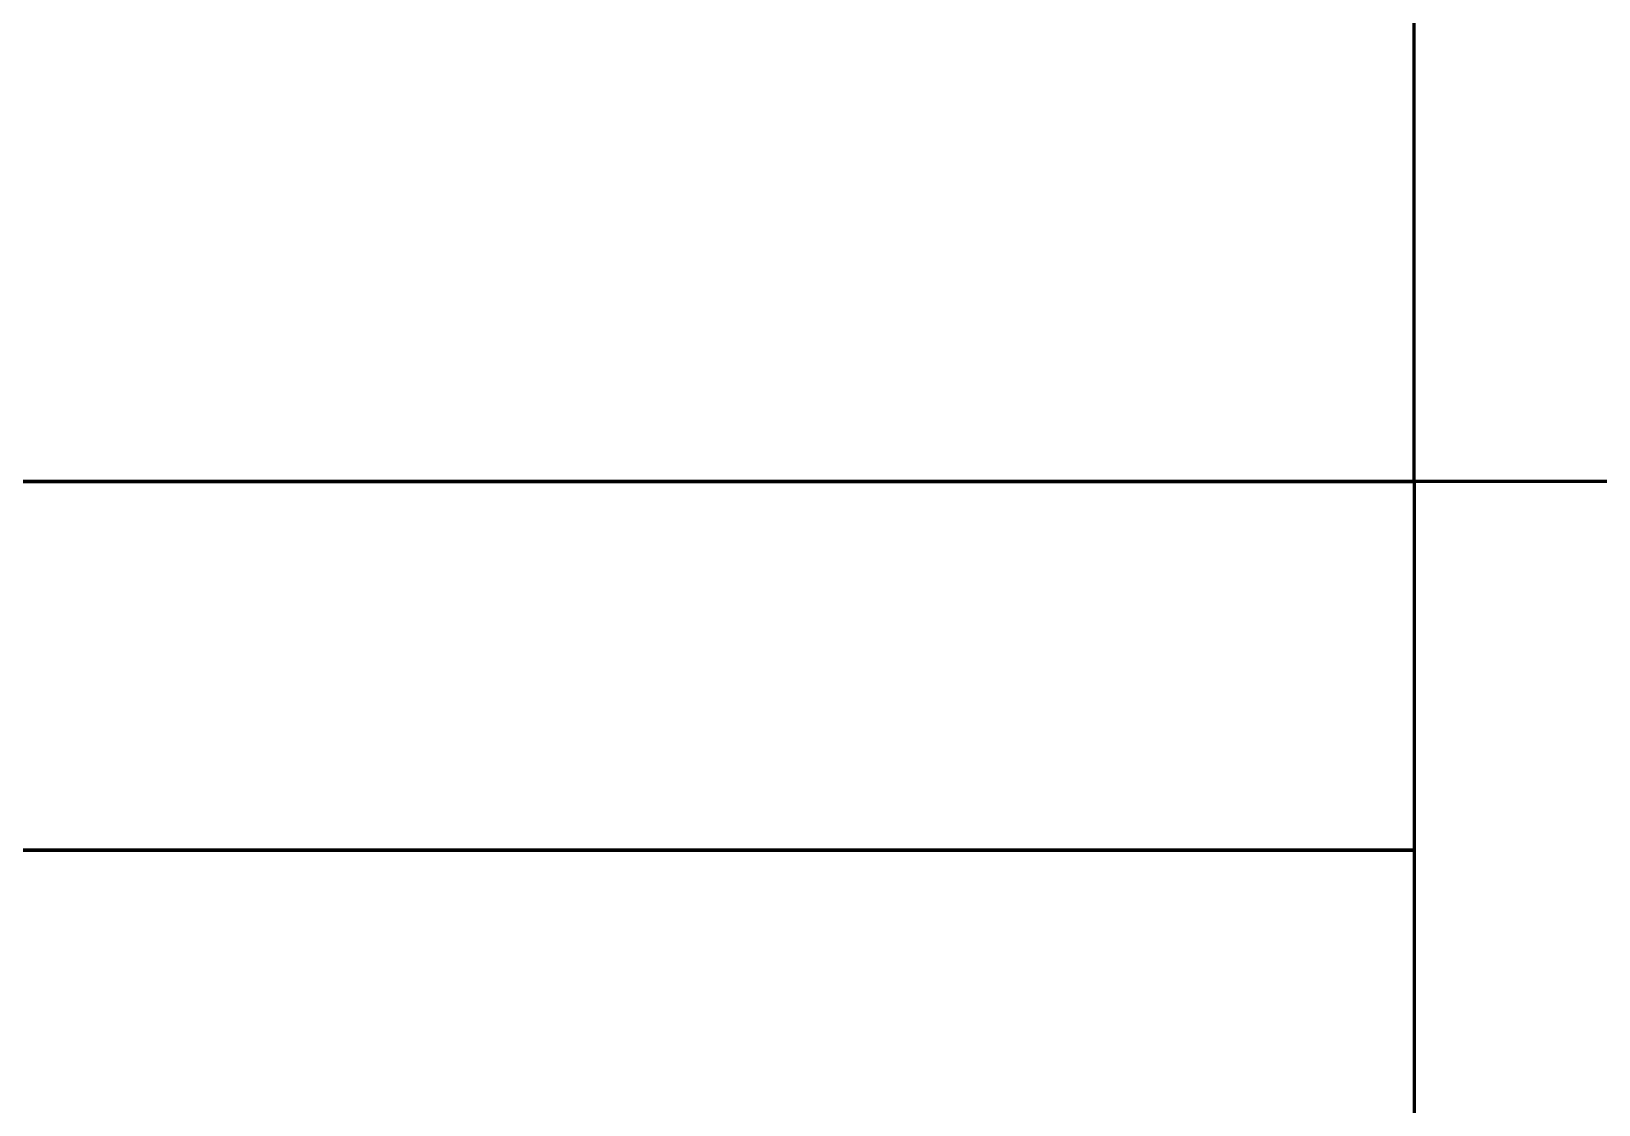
# Model space of a CAD drawing. Extents: x 0 to 297, y 0 to 292.
# Drawn here: x 170.991 to 173.116, y 102.94 to 104.396 of the extents above; entities that cross this region are included whole.
import ezdxf

# ---------------------------------------------------------------- set-up
doc = ezdxf.new("R2010")
doc.units = 0
doc.header["$MEASUREMENT"] = 0
doc.linetypes.add('K5LT_BASIC', pattern=[0])
doc.layers.add('Системный слой', color=7, linetype='Continuous')

# ---------------------------------------------------------------- blocks, each defined once
blk = doc.blocks.new('*U')
at = {"layer": 'Системный слой', "linetype": 'K5LT_BASIC', "lineweight": 60}
for p, q in [((172.8664, 103.7852), (172.8664, 107.7852)), ((168.8664, 103.7852), (172.8664, 103.7852)), ((172.8664, 103.7852), (172.8664, 103.2852)), ((173.3664, 103.7852), (172.8664, 103.7852)), ((168.8664, 103.2852), (172.8664, 103.2852)), ((172.8664, 103.2852), (168.8664, 103.2852)), ((172.8664, 103.2852), (172.8664, 102.7852))]:
    blk.add_line(p, q, dxfattribs=at)

msp = doc.modelspace()

# ---------------------------------------------------------------- linework, layer by layer
at = {"layer": 'Системный слой', "linetype": 'K5LT_BASIC', "lineweight": 60}
for p, q in [((172.8664, 103.7852), (172.8664, 107.7855)), ((172.8664, 103.7852), (168.8664, 103.7852)), ((175.8664, 103.7852), (172.8664, 103.7852)), ((172.8664, 103.7852), (172.8664, 98.7852)), ((168.8664, 103.2852), (171.8664, 103.2852)), ((168.8664, 103.2852), (172.8664, 103.2852))]:
    msp.add_line(p, q, dxfattribs=at)

# ---------------------------------------------------------------- block references
at = {"layer": 'Системный слой'}
msp.add_blockref('*U', (0, 0), dxfattribs=at)
msp.add_blockref('*U', (0, 0), dxfattribs=at)
msp.add_blockref('*U', (0, 0), dxfattribs=at)
msp.add_blockref('*U', (0, 0), dxfattribs=at)
msp.add_blockref('*U', (0, 0), dxfattribs=at)
msp.add_blockref('*U', (0, 0), dxfattribs=at)
msp.add_blockref('*U', (0, 0), dxfattribs=at)
msp.add_blockref('*U', (0, 0), dxfattribs=at)
msp.add_blockref('*U', (0, 0), dxfattribs=at)
msp.add_blockref('*U', (0, 0), dxfattribs=at)
msp.add_blockref('*U', (0, 0), dxfattribs=at)
msp.add_blockref('*U', (0, 0), dxfattribs=at)
msp.add_blockref('*U', (0, 0), dxfattribs=at)
msp.add_blockref('*U', (0, 0), dxfattribs=at)
msp.add_blockref('*U', (0, 0), dxfattribs=at)
msp.add_blockref('*U', (0, 0), dxfattribs=at)
msp.add_blockref('*U', (0, 0), dxfattribs=at)
msp.add_blockref('*U', (0, 0), dxfattribs=at)
msp.add_blockref('*U', (0, 0), dxfattribs=at)
msp.add_blockref('*U', (0, 0), dxfattribs=at)
msp.add_blockref('*U', (0, 0), dxfattribs=at)
msp.add_blockref('*U', (0, 0), dxfattribs=at)
msp.add_blockref('*U', (0, 0), dxfattribs=at)
msp.add_blockref('*U', (0, 0), dxfattribs=at)
msp.add_blockref('*U', (0, 0), dxfattribs=at)
msp.add_blockref('*U', (0, 0), dxfattribs=at)
msp.add_blockref('*U', (0, 0), dxfattribs=at)
msp.add_blockref('*U', (0, 0), dxfattribs=at)
msp.add_blockref('*U', (0, 0), dxfattribs=at)
msp.add_blockref('*U', (0, 0), dxfattribs=at)
msp.add_blockref('*U', (0, 0), dxfattribs=at)
msp.add_blockref('*U', (0, 0), dxfattribs=at)
msp.add_blockref('*U', (0, 0), dxfattribs=at)
msp.add_blockref('*U', (0, 0), dxfattribs=at)
msp.add_blockref('*U', (0, 0), dxfattribs=at)
msp.add_blockref('*U', (0, 0), dxfattribs=at)
msp.add_blockref('*U', (0, 0), dxfattribs=at)
msp.add_blockref('*U', (0, 0), dxfattribs=at)
msp.add_blockref('*U', (0, 0), dxfattribs=at)
msp.add_blockref('*U', (0, 0), dxfattribs=at)
msp.add_blockref('*U', (0, 0), dxfattribs=at)
msp.add_blockref('*U', (0, 0), dxfattribs=at)
msp.add_blockref('*U', (0, 0), dxfattribs=at)
msp.add_blockref('*U', (0, 0), dxfattribs=at)
msp.add_blockref('*U', (0, 0), dxfattribs=at)
msp.add_blockref('*U', (0, 0), dxfattribs=at)
msp.add_blockref('*U', (0, 0), dxfattribs=at)
msp.add_blockref('*U', (0, 0), dxfattribs=at)
msp.add_blockref('*U', (0, 0), dxfattribs=at)
msp.add_blockref('*U', (0, 0), dxfattribs=at)
msp.add_blockref('*U', (0, 0), dxfattribs=at)
msp.add_blockref('*U', (0, 0), dxfattribs=at)
msp.add_blockref('*U', (0, 0), dxfattribs=at)
msp.add_blockref('*U', (0, 0), dxfattribs=at)
msp.add_blockref('*U', (0, 0), dxfattribs=at)
msp.add_blockref('*U', (0, 0), dxfattribs=at)
msp.add_blockref('*U', (0, 0), dxfattribs=at)
msp.add_blockref('*U', (0, 0), dxfattribs=at)
msp.add_blockref('*U', (0, 0), dxfattribs=at)
msp.add_blockref('*U', (0, 0), dxfattribs=at)
msp.add_blockref('*U', (0, 0), dxfattribs=at)
msp.add_blockref('*U', (0, 0), dxfattribs=at)
msp.add_blockref('*U', (0, 0), dxfattribs=at)
msp.add_blockref('*U', (0, 0), dxfattribs=at)
msp.add_blockref('*U', (0, 0), dxfattribs=at)
msp.add_blockref('*U', (0, 0), dxfattribs=at)
msp.add_blockref('*U', (0, 0), dxfattribs=at)
msp.add_blockref('*U', (0, 0), dxfattribs=at)
msp.add_blockref('*U', (0, 0), dxfattribs=at)
msp.add_blockref('*U', (0, 0), dxfattribs=at)
msp.add_blockref('*U', (0, 0), dxfattribs=at)
msp.add_blockref('*U', (0, 0), dxfattribs=at)
msp.add_blockref('*U', (0, 0), dxfattribs=at)
msp.add_blockref('*U', (0, 0), dxfattribs=at)
msp.add_blockref('*U', (0, 0), dxfattribs=at)
msp.add_blockref('*U', (0, 0), dxfattribs=at)
msp.add_blockref('*U', (0, 0), dxfattribs=at)
msp.add_blockref('*U', (0, 0), dxfattribs=at)
msp.add_blockref('*U', (0, 0), dxfattribs=at)
msp.add_blockref('*U', (0, 0), dxfattribs=at)
msp.add_blockref('*U', (0, 0), dxfattribs=at)
msp.add_blockref('*U', (0, 0), dxfattribs=at)
msp.add_blockref('*U', (0, 0), dxfattribs=at)
msp.add_blockref('*U', (0, 0), dxfattribs=at)
msp.add_blockref('*U', (0, 0), dxfattribs=at)
msp.add_blockref('*U', (0, 0), dxfattribs=at)
msp.add_blockref('*U', (0, 0), dxfattribs=at)
msp.add_blockref('*U', (0, 0), dxfattribs=at)
msp.add_blockref('*U', (0, 0), dxfattribs=at)
msp.add_blockref('*U', (0, 0), dxfattribs=at)
msp.add_blockref('*U', (0, 0), dxfattribs=at)
msp.add_blockref('*U', (0, 0), dxfattribs=at)
msp.add_blockref('*U', (0, 0), dxfattribs=at)
msp.add_blockref('*U', (0, 0), dxfattribs=at)
msp.add_blockref('*U', (0, 0), dxfattribs=at)
msp.add_blockref('*U', (0, 0), dxfattribs=at)
msp.add_blockref('*U', (0, 0), dxfattribs=at)
msp.add_blockref('*U', (0, 0), dxfattribs=at)
msp.add_blockref('*U', (0, 0), dxfattribs=at)
msp.add_blockref('*U', (0, 0), dxfattribs=at)
msp.add_blockref('*U', (0, 0), dxfattribs=at)
msp.add_blockref('*U', (0, 0), dxfattribs=at)
msp.add_blockref('*U', (0, 0), dxfattribs=at)
msp.add_blockref('*U', (0, 0), dxfattribs=at)
msp.add_blockref('*U', (0, 0), dxfattribs=at)
msp.add_blockref('*U', (0, 0), dxfattribs=at)
msp.add_blockref('*U', (0, 0), dxfattribs=at)
msp.add_blockref('*U', (0, 0), dxfattribs=at)
msp.add_blockref('*U', (0, 0), dxfattribs=at)
msp.add_blockref('*U', (0, 0), dxfattribs=at)
msp.add_blockref('*U', (0, 0), dxfattribs=at)
msp.add_blockref('*U', (0, 0), dxfattribs=at)
msp.add_blockref('*U', (0, 0), dxfattribs=at)
msp.add_blockref('*U', (0, 0), dxfattribs=at)
msp.add_blockref('*U', (0, 0), dxfattribs=at)
msp.add_blockref('*U', (0, 0), dxfattribs=at)
msp.add_blockref('*U', (0, 0), dxfattribs=at)
msp.add_blockref('*U', (0, 0), dxfattribs=at)
msp.add_blockref('*U', (0, 0), dxfattribs=at)
msp.add_blockref('*U', (0, 0), dxfattribs=at)
msp.add_blockref('*U', (0, 0), dxfattribs=at)
msp.add_blockref('*U', (0, 0), dxfattribs=at)
msp.add_blockref('*U', (0, 0), dxfattribs=at)
msp.add_blockref('*U', (0, 0), dxfattribs=at)
msp.add_blockref('*U', (0, 0), dxfattribs=at)
msp.add_blockref('*U', (0, 0), dxfattribs=at)
msp.add_blockref('*U', (0, 0), dxfattribs=at)
msp.add_blockref('*U', (0, 0), dxfattribs=at)
msp.add_blockref('*U', (0, 0), dxfattribs=at)
msp.add_blockref('*U', (0, 0), dxfattribs=at)
msp.add_blockref('*U', (0, 0), dxfattribs=at)
msp.add_blockref('*U', (0, 0), dxfattribs=at)
msp.add_blockref('*U', (0, 0), dxfattribs=at)
msp.add_blockref('*U', (0, 0), dxfattribs=at)
msp.add_blockref('*U', (0, 0), dxfattribs=at)
msp.add_blockref('*U', (0, 0), dxfattribs=at)
msp.add_blockref('*U', (0, 0), dxfattribs=at)
msp.add_blockref('*U', (0, 0), dxfattribs=at)
msp.add_blockref('*U', (0, 0), dxfattribs=at)
msp.add_blockref('*U', (0, 0), dxfattribs=at)
msp.add_blockref('*U', (0, 0), dxfattribs=at)
msp.add_blockref('*U', (0, 0), dxfattribs=at)
msp.add_blockref('*U', (0, 0), dxfattribs=at)
msp.add_blockref('*U', (0, 0), dxfattribs=at)
msp.add_blockref('*U', (0, 0), dxfattribs=at)
msp.add_blockref('*U', (0, 0), dxfattribs=at)
msp.add_blockref('*U', (0, 0), dxfattribs=at)
msp.add_blockref('*U', (0, 0), dxfattribs=at)
msp.add_blockref('*U', (0, 0), dxfattribs=at)
msp.add_blockref('*U', (0, 0), dxfattribs=at)
msp.add_blockref('*U', (0, 0), dxfattribs=at)
msp.add_blockref('*U', (0, 0), dxfattribs=at)
msp.add_blockref('*U', (0, 0), dxfattribs=at)
msp.add_blockref('*U', (0, 0), dxfattribs=at)
msp.add_blockref('*U', (0, 0), dxfattribs=at)
msp.add_blockref('*U', (0, 0), dxfattribs=at)
msp.add_blockref('*U', (0, 0), dxfattribs=at)
msp.add_blockref('*U', (0, 0), dxfattribs=at)
msp.add_blockref('*U', (0, 0), dxfattribs=at)
msp.add_blockref('*U', (0, 0), dxfattribs=at)
msp.add_blockref('*U', (0, 0), dxfattribs=at)
msp.add_blockref('*U', (0, 0), dxfattribs=at)
msp.add_blockref('*U', (0, 0), dxfattribs=at)
msp.add_blockref('*U', (0, 0), dxfattribs=at)
msp.add_blockref('*U', (0, 0), dxfattribs=at)
msp.add_blockref('*U', (0, 0), dxfattribs=at)
msp.add_blockref('*U', (0, 0), dxfattribs=at)
msp.add_blockref('*U', (0, 0), dxfattribs=at)
msp.add_blockref('*U', (0, 0), dxfattribs=at)
msp.add_blockref('*U', (0, 0), dxfattribs=at)
msp.add_blockref('*U', (0, 0), dxfattribs=at)
msp.add_blockref('*U', (0, 0), dxfattribs=at)
msp.add_blockref('*U', (0, 0), dxfattribs=at)
msp.add_blockref('*U', (0, 0), dxfattribs=at)
msp.add_blockref('*U', (0, 0), dxfattribs=at)
msp.add_blockref('*U', (0, 0), dxfattribs=at)
msp.add_blockref('*U', (0, 0), dxfattribs=at)
msp.add_blockref('*U', (0, 0), dxfattribs=at)
msp.add_blockref('*U', (0, 0), dxfattribs=at)
msp.add_blockref('*U', (0, 0), dxfattribs=at)
msp.add_blockref('*U', (0, 0), dxfattribs=at)
msp.add_blockref('*U', (0, 0), dxfattribs=at)
msp.add_blockref('*U', (0, 0), dxfattribs=at)
msp.add_blockref('*U', (0, 0), dxfattribs=at)
msp.add_blockref('*U', (0, 0), dxfattribs=at)
msp.add_blockref('*U', (0, 0), dxfattribs=at)
msp.add_blockref('*U', (0, 0), dxfattribs=at)
msp.add_blockref('*U', (0, 0), dxfattribs=at)
msp.add_blockref('*U', (0, 0), dxfattribs=at)
msp.add_blockref('*U', (0, 0), dxfattribs=at)
msp.add_blockref('*U', (0, 0), dxfattribs=at)
msp.add_blockref('*U', (0, 0), dxfattribs=at)
msp.add_blockref('*U', (0, 0), dxfattribs=at)
msp.add_blockref('*U', (0, 0), dxfattribs=at)
msp.add_blockref('*U', (0, 0), dxfattribs=at)
msp.add_blockref('*U', (0, 0), dxfattribs=at)
msp.add_blockref('*U', (0, 0), dxfattribs=at)
msp.add_blockref('*U', (0, 0), dxfattribs=at)
msp.add_blockref('*U', (0, 0), dxfattribs=at)
msp.add_blockref('*U', (0, 0), dxfattribs=at)
msp.add_blockref('*U', (0, 0), dxfattribs=at)
msp.add_blockref('*U', (0, 0), dxfattribs=at)
msp.add_blockref('*U', (0, 0), dxfattribs=at)
msp.add_blockref('*U', (0, 0), dxfattribs=at)
msp.add_blockref('*U', (0, 0), dxfattribs=at)
msp.add_blockref('*U', (0, 0), dxfattribs=at)
msp.add_blockref('*U', (0, 0), dxfattribs=at)
msp.add_blockref('*U', (0, 0), dxfattribs=at)
msp.add_blockref('*U', (0, 0), dxfattribs=at)
msp.add_blockref('*U', (0, 0), dxfattribs=at)
msp.add_blockref('*U', (0, 0), dxfattribs=at)
msp.add_blockref('*U', (0, 0), dxfattribs=at)
msp.add_blockref('*U', (0, 0), dxfattribs=at)
msp.add_blockref('*U', (0, 0), dxfattribs=at)
msp.add_blockref('*U', (0, 0), dxfattribs=at)
msp.add_blockref('*U', (0, 0), dxfattribs=at)
msp.add_blockref('*U', (0, 0), dxfattribs=at)
msp.add_blockref('*U', (0, 0), dxfattribs=at)
msp.add_blockref('*U', (0, 0), dxfattribs=at)
msp.add_blockref('*U', (0, 0), dxfattribs=at)
msp.add_blockref('*U', (0, 0), dxfattribs=at)
msp.add_blockref('*U', (0, 0), dxfattribs=at)
msp.add_blockref('*U', (0, 0), dxfattribs=at)
msp.add_blockref('*U', (0, 0), dxfattribs=at)
msp.add_blockref('*U', (0, 0), dxfattribs=at)
msp.add_blockref('*U', (0, 0), dxfattribs=at)
msp.add_blockref('*U', (0, 0), dxfattribs=at)
msp.add_blockref('*U', (0, 0), dxfattribs=at)
msp.add_blockref('*U', (0, 0), dxfattribs=at)
msp.add_blockref('*U', (0, 0), dxfattribs=at)
msp.add_blockref('*U', (0, 0), dxfattribs=at)
msp.add_blockref('*U', (0, 0), dxfattribs=at)
msp.add_blockref('*U', (0, 0), dxfattribs=at)
msp.add_blockref('*U', (0, 0), dxfattribs=at)
msp.add_blockref('*U', (0, 0), dxfattribs=at)
msp.add_blockref('*U', (0, 0), dxfattribs=at)
msp.add_blockref('*U', (0, 0), dxfattribs=at)
msp.add_blockref('*U', (0, 0), dxfattribs=at)
msp.add_blockref('*U', (0, 0), dxfattribs=at)
msp.add_blockref('*U', (0, 0), dxfattribs=at)
msp.add_blockref('*U', (0, 0), dxfattribs=at)
msp.add_blockref('*U', (0, 0), dxfattribs=at)
msp.add_blockref('*U', (0, 0), dxfattribs=at)
msp.add_blockref('*U', (0, 0), dxfattribs=at)
msp.add_blockref('*U', (0, 0), dxfattribs=at)
msp.add_blockref('*U', (0, 0), dxfattribs=at)
msp.add_blockref('*U', (0, 0), dxfattribs=at)
msp.add_blockref('*U', (0, 0), dxfattribs=at)
msp.add_blockref('*U', (0, 0), dxfattribs=at)
msp.add_blockref('*U', (0, 0), dxfattribs=at)
msp.add_blockref('*U', (0, 0), dxfattribs=at)
msp.add_blockref('*U', (0, 0), dxfattribs=at)
msp.add_blockref('*U', (0, 0), dxfattribs=at)
msp.add_blockref('*U', (0, 0), dxfattribs=at)
msp.add_blockref('*U', (0, 0), dxfattribs=at)
msp.add_blockref('*U', (0, 0), dxfattribs=at)
msp.add_blockref('*U', (0, 0), dxfattribs=at)
msp.add_blockref('*U', (0, 0), dxfattribs=at)
msp.add_blockref('*U', (0, 0), dxfattribs=at)
msp.add_blockref('*U', (0, 0), dxfattribs=at)
msp.add_blockref('*U', (0, 0), dxfattribs=at)
msp.add_blockref('*U', (0, 0), dxfattribs=at)
msp.add_blockref('*U', (0, 0), dxfattribs=at)
msp.add_blockref('*U', (0, 0), dxfattribs=at)
msp.add_blockref('*U', (0, 0), dxfattribs=at)
msp.add_blockref('*U', (0, 0), dxfattribs=at)
msp.add_blockref('*U', (0, 0), dxfattribs=at)
msp.add_blockref('*U', (0, 0), dxfattribs=at)
msp.add_blockref('*U', (0, 0), dxfattribs=at)
msp.add_blockref('*U', (0, 0), dxfattribs=at)
msp.add_blockref('*U', (0, 0), dxfattribs=at)
msp.add_blockref('*U', (0, 0), dxfattribs=at)
msp.add_blockref('*U', (0, 0), dxfattribs=at)
msp.add_blockref('*U', (0, 0), dxfattribs=at)
msp.add_blockref('*U', (0, 0), dxfattribs=at)
msp.add_blockref('*U', (0, 0), dxfattribs=at)
msp.add_blockref('*U', (0, 0), dxfattribs=at)
msp.add_blockref('*U', (0, 0), dxfattribs=at)
msp.add_blockref('*U', (0, 0), dxfattribs=at)
msp.add_blockref('*U', (0, 0), dxfattribs=at)
msp.add_blockref('*U', (0, 0), dxfattribs=at)
msp.add_blockref('*U', (0, 0), dxfattribs=at)
msp.add_blockref('*U', (0, 0), dxfattribs=at)
msp.add_blockref('*U', (0, 0), dxfattribs=at)
msp.add_blockref('*U', (0, 0), dxfattribs=at)
msp.add_blockref('*U', (0, 0), dxfattribs=at)
msp.add_blockref('*U', (0, 0), dxfattribs=at)
msp.add_blockref('*U', (0, 0), dxfattribs=at)
msp.add_blockref('*U', (0, 0), dxfattribs=at)
msp.add_blockref('*U', (0, 0), dxfattribs=at)
msp.add_blockref('*U', (0, 0), dxfattribs=at)
msp.add_blockref('*U', (0, 0), dxfattribs=at)
msp.add_blockref('*U', (0, 0), dxfattribs=at)
msp.add_blockref('*U', (0, 0), dxfattribs=at)
msp.add_blockref('*U', (0, 0), dxfattribs=at)
msp.add_blockref('*U', (0, 0), dxfattribs=at)
msp.add_blockref('*U', (0, 0), dxfattribs=at)
msp.add_blockref('*U', (0, 0), dxfattribs=at)
msp.add_blockref('*U', (0, 0), dxfattribs=at)
msp.add_blockref('*U', (0, 0), dxfattribs=at)
msp.add_blockref('*U', (0, 0), dxfattribs=at)
msp.add_blockref('*U', (0, 0), dxfattribs=at)
msp.add_blockref('*U', (0, 0), dxfattribs=at)
msp.add_blockref('*U', (0, 0), dxfattribs=at)
msp.add_blockref('*U', (0, 0), dxfattribs=at)
msp.add_blockref('*U', (0, 0), dxfattribs=at)
msp.add_blockref('*U', (0, 0), dxfattribs=at)
msp.add_blockref('*U', (0, 0), dxfattribs=at)
msp.add_blockref('*U', (0, 0), dxfattribs=at)
msp.add_blockref('*U', (0, 0), dxfattribs=at)
msp.add_blockref('*U', (0, 0), dxfattribs=at)
msp.add_blockref('*U', (0, 0), dxfattribs=at)
msp.add_blockref('*U', (0, 0), dxfattribs=at)
msp.add_blockref('*U', (0, 0), dxfattribs=at)
msp.add_blockref('*U', (0, 0), dxfattribs=at)
msp.add_blockref('*U', (0, 0), dxfattribs=at)
msp.add_blockref('*U', (0, 0), dxfattribs=at)
msp.add_blockref('*U', (0, 0), dxfattribs=at)
msp.add_blockref('*U', (0, 0), dxfattribs=at)
msp.add_blockref('*U', (0, 0), dxfattribs=at)
msp.add_blockref('*U', (0, 0), dxfattribs=at)
msp.add_blockref('*U', (0, 0), dxfattribs=at)
msp.add_blockref('*U', (0, 0), dxfattribs=at)
msp.add_blockref('*U', (0, 0), dxfattribs=at)
msp.add_blockref('*U', (0, 0), dxfattribs=at)
msp.add_blockref('*U', (0, 0), dxfattribs=at)
msp.add_blockref('*U', (0, 0), dxfattribs=at)
msp.add_blockref('*U', (0, 0), dxfattribs=at)
msp.add_blockref('*U', (0, 0), dxfattribs=at)
msp.add_blockref('*U', (0, 0), dxfattribs=at)
msp.add_blockref('*U', (0, 0), dxfattribs=at)
msp.add_blockref('*U', (0, 0), dxfattribs=at)
msp.add_blockref('*U', (0, 0), dxfattribs=at)
msp.add_blockref('*U', (0, 0), dxfattribs=at)
msp.add_blockref('*U', (0, 0), dxfattribs=at)
msp.add_blockref('*U', (0, 0), dxfattribs=at)
msp.add_blockref('*U', (0, 0), dxfattribs=at)
msp.add_blockref('*U', (0, 0), dxfattribs=at)
msp.add_blockref('*U', (0, 0), dxfattribs=at)
msp.add_blockref('*U', (0, 0), dxfattribs=at)
msp.add_blockref('*U', (0, 0), dxfattribs=at)
msp.add_blockref('*U', (0, 0), dxfattribs=at)
msp.add_blockref('*U', (0, 0), dxfattribs=at)
msp.add_blockref('*U', (0, 0), dxfattribs=at)
msp.add_blockref('*U', (0, 0), dxfattribs=at)
msp.add_blockref('*U', (0, 0), dxfattribs=at)
msp.add_blockref('*U', (0, 0), dxfattribs=at)
msp.add_blockref('*U', (0, 0), dxfattribs=at)
msp.add_blockref('*U', (0, 0), dxfattribs=at)
msp.add_blockref('*U', (0, 0), dxfattribs=at)
msp.add_blockref('*U', (0, 0), dxfattribs=at)
msp.add_blockref('*U', (0, 0), dxfattribs=at)
msp.add_blockref('*U', (0, 0), dxfattribs=at)
msp.add_blockref('*U', (0, 0), dxfattribs=at)
msp.add_blockref('*U', (0, 0), dxfattribs=at)
msp.add_blockref('*U', (0, 0), dxfattribs=at)
msp.add_blockref('*U', (0, 0), dxfattribs=at)
msp.add_blockref('*U', (0, 0), dxfattribs=at)
msp.add_blockref('*U', (0, 0), dxfattribs=at)
msp.add_blockref('*U', (0, 0), dxfattribs=at)
msp.add_blockref('*U', (0, 0), dxfattribs=at)
msp.add_blockref('*U', (0, 0), dxfattribs=at)
msp.add_blockref('*U', (0, 0), dxfattribs=at)
msp.add_blockref('*U', (0, 0), dxfattribs=at)
msp.add_blockref('*U', (0, 0), dxfattribs=at)
msp.add_blockref('*U', (0, 0), dxfattribs=at)
msp.add_blockref('*U', (0, 0), dxfattribs=at)
msp.add_blockref('*U', (0, 0), dxfattribs=at)
msp.add_blockref('*U', (0, 0), dxfattribs=at)
msp.add_blockref('*U', (0, 0), dxfattribs=at)
msp.add_blockref('*U', (0, 0), dxfattribs=at)
msp.add_blockref('*U', (0, 0), dxfattribs=at)
msp.add_blockref('*U', (0, 0), dxfattribs=at)
msp.add_blockref('*U', (0, 0), dxfattribs=at)
msp.add_blockref('*U', (0, 0), dxfattribs=at)
msp.add_blockref('*U', (0, 0), dxfattribs=at)
msp.add_blockref('*U', (0, 0), dxfattribs=at)
msp.add_blockref('*U', (0, 0), dxfattribs=at)
msp.add_blockref('*U', (0, 0), dxfattribs=at)
msp.add_blockref('*U', (0, 0), dxfattribs=at)
msp.add_blockref('*U', (0, 0), dxfattribs=at)
msp.add_blockref('*U', (0, 0), dxfattribs=at)
msp.add_blockref('*U', (0, 0), dxfattribs=at)
msp.add_blockref('*U', (0, 0), dxfattribs=at)
msp.add_blockref('*U', (0, 0), dxfattribs=at)
msp.add_blockref('*U', (0, 0), dxfattribs=at)
msp.add_blockref('*U', (0, 0), dxfattribs=at)
msp.add_blockref('*U', (0, 0), dxfattribs=at)
msp.add_blockref('*U', (0, 0), dxfattribs=at)
msp.add_blockref('*U', (0, 0), dxfattribs=at)
msp.add_blockref('*U', (0, 0), dxfattribs=at)
msp.add_blockref('*U', (0, 0), dxfattribs=at)
msp.add_blockref('*U', (0, 0), dxfattribs=at)
msp.add_blockref('*U', (0, 0), dxfattribs=at)
msp.add_blockref('*U', (0, 0), dxfattribs=at)
msp.add_blockref('*U', (0, 0), dxfattribs=at)
msp.add_blockref('*U', (0, 0), dxfattribs=at)
msp.add_blockref('*U', (0, 0), dxfattribs=at)
msp.add_blockref('*U', (0, 0), dxfattribs=at)
msp.add_blockref('*U', (0, 0), dxfattribs=at)
msp.add_blockref('*U', (0, 0), dxfattribs=at)
msp.add_blockref('*U', (0, 0), dxfattribs=at)
msp.add_blockref('*U', (0, 0), dxfattribs=at)
msp.add_blockref('*U', (0, 0), dxfattribs=at)
msp.add_blockref('*U', (0, 0), dxfattribs=at)
msp.add_blockref('*U', (0, 0), dxfattribs=at)
msp.add_blockref('*U', (0, 0), dxfattribs=at)
msp.add_blockref('*U', (0, 0), dxfattribs=at)
msp.add_blockref('*U', (0, 0), dxfattribs=at)
msp.add_blockref('*U', (0, 0), dxfattribs=at)
msp.add_blockref('*U', (0, 0), dxfattribs=at)
msp.add_blockref('*U', (0, 0), dxfattribs=at)
msp.add_blockref('*U', (0, 0), dxfattribs=at)
msp.add_blockref('*U', (0, 0), dxfattribs=at)
msp.add_blockref('*U', (0, 0), dxfattribs=at)
msp.add_blockref('*U', (0, 0), dxfattribs=at)
msp.add_blockref('*U', (0, 0), dxfattribs=at)
msp.add_blockref('*U', (0, 0), dxfattribs=at)
msp.add_blockref('*U', (0, 0), dxfattribs=at)
msp.add_blockref('*U', (0, 0), dxfattribs=at)
msp.add_blockref('*U', (0, 0), dxfattribs=at)

doc.saveas('drawing.dxf')
